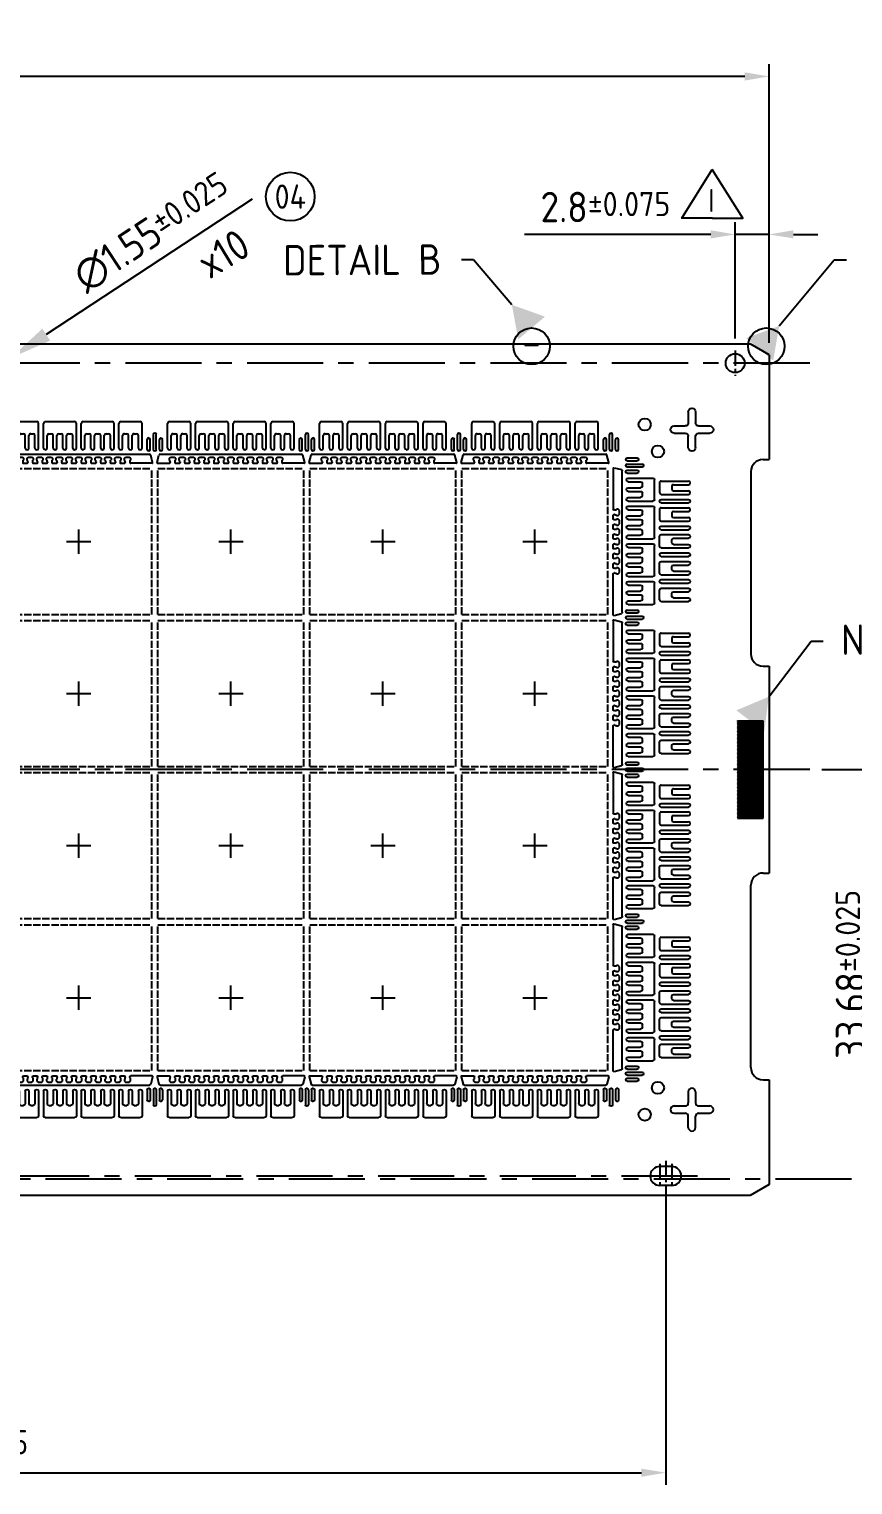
# Model space of a CAD drawing. Extents: x 385 to 747, y -67 to 169.
# Drawn here: x 599.4 to 667.1, y 49.8 to 169.4 of the extents above; entities that cross this region are included whole.
import ezdxf
from ezdxf import colors
from ezdxf.entities.mleader import LeaderData, LeaderLine
from ezdxf.enums import TextEntityAlignment as Align
from ezdxf.math import Vec2, Vec3

# ---------------------------------------------------------------- set-up
doc = ezdxf.new("R2010")
doc.units = 0
for name, pattern in [('AM_ISO02W050', [7.5, 6, -1.5]), ('AXES', [2, 1.25, -0.25, 0.25, -0.25]), ('CONTINU', [0])]:
    doc.linetypes.add(name, pattern=pattern)
for name, color, linetype in [('2d code', 1, 'Continuous'), ('bottom leadframe', 7, 'Continuous'), ('leadframe', 7, 'Continuous'), ('Outline', 6, 'AM_ISO02W050'), ('top leadframe', 5, 'Continuous')]:
    doc.layers.add(name, color=color, linetype=linetype)
for name, color, linetype, lineweight in [('AXIS', 4, 'AXES', 25), ('DIMENSIONS', 3, 'Continuous', 25), ('NOTES', 6, 'CONTINU', 25)]:
    doc.layers.add(name, color=color, linetype=linetype, lineweight=lineweight)
doc.styles.get("Standard").update_dxf_attribs({"font": 'ISOCP.SHX', "bigfont": 'bigfont.shx'})
doc.dimstyles.new('ST standard', dxfattribs={"dimtxt": 2.5, "dimasz": 3.5, "dimexe": 1, "dimexo": 1, "dimgap": 1, "dimtad": 1, "dimdec": 3, "dimdsep": 46, "dimtxsty": 'STANDARD', "dimcen": 0, "dimclrd": 3, "dimclre": 3, "dimclrt": 1, "dimadec": 0, "dimazin": 2, "dimtol": 1, "dimtp": 0.1, "dimtm": 0.1, "dimtfac": 0.8, "dimtdec": 3, "dimtmove": 0, "dimatfit": 3, "dimfxl": 1, "dimtolj": 2, "dimlwd": -1, "dimlwe": -1, "dimarcsym": 1})
doc.dimstyles.new('ST standard$0', dxfattribs={"dimtxt": 2.5, "dimasz": 2, "dimexe": 1, "dimexo": 1, "dimgap": 1, "dimtad": 1, "dimdec": 3, "dimdsep": 46, "dimtxsty": 'STANDARD', "dimcen": 0, "dimclrd": 3, "dimclre": 3, "dimclrt": 1, "dimadec": 0, "dimazin": 2, "dimtol": 1, "dimtp": 0.1, "dimtm": 0.1, "dimtfac": 0.8, "dimtdec": 3, "dimtmove": 0, "dimatfit": 3, "dimfxl": 1, "dimtolj": 2, "dimlwd": -1, "dimlwe": -1, "dimarcsym": 1})

# ---------------------------------------------------------------- blocks, each defined once
blk = doc.blocks.new('leadframe outline')
blk.add_circle((-122.2, -33.41), 0.775)
at = {"layer": 'AXIS', "ltscale": 5}
for p, q in [((-131.77, 33.68), (-1.55, 33.68)), ((-119.11, 33.41), (128.33, 33.41)), ((-128.33, 0), (128.33, 0)), ((-128.33, -33.41), (128.33, -33.41))]:
    blk.add_line(p, q, dxfattribs=at)
at = {"layer": 'AXIS'}
for p, q in [((-117, 32.41), (-117, 34.41)), ((-116.5, 32.16), (-116.5, 34.66)), ((-116, 32.41), (-116, 34.41)), ((-122.2, -34.45), (-122.2, -32.37))]:
    blk.add_line(p, q, dxfattribs=at)
at = {"layer": 'leadframe', "ltscale": 50}
for p, q in [((-125, 34.1), (-123.44, 35)), ((-125, -34.1), (-123.44, -35))]:
    blk.add_line(p, q, dxfattribs=at)
at = {"layer": 'leadframe'}
for p, q in [((-123.44, 35), (123.44, 35)), ((-125, 25.5), (-125, 34.1)), ((-117, 34.19), (-116, 34.19)), ((-117, 32.64), (-116, 32.64)), ((-124.5, 25.5), (-125, 25.5)), ((-123.5, 24.5), (-123.5, 9.5)), ((-125, -8.5), (-125, 8.5)), ((-124.5, 8.5), (-125, 8.5)), ((-124.5, -8.5), (-125, -8.5)), ((-123.5, -24.5), (-123.5, -9.5)), ((-125, -34.1), (-125, -25.5)), ((-124.5, -25.5), (-125, -25.5)), ((123.27, -35), (-123.44, -35))]:
    blk.add_line(p, q, dxfattribs=at)
for centre, radius, start, end in [((-117, 33.41), 0.775, 90, 270), ((-116, 33.41), 0.775, 270, 90), ((-124.5, 24.5), 1, 0, 90), ((-124.5, 9.5), 1, 270, 0), ((-124.5, -9.5), 1, 0, 90), ((-124.5, -24.5), 1, 270, 360)]:
    blk.add_arc(centre, radius, start, end, dxfattribs=at)
blk = doc.blocks.new('*D6')
at = {"layer": 'Defpoints', "color": 0, "ltscale": 50, "transparency": 16777216}
for p in [(410.19, 165.55), (410.19, 142.66), (660.19, 142.66)]:
    blk.add_point(p, dxfattribs=at)
at = {"layer": 'DIMENSIONS', "color": 3, "linetype": 'ByBlock', "ltscale": 50, "transparency": 16777216}
for p, q in [((410.19, 143.66), (410.19, 166.55)), ((660.19, 143.66), (660.19, 166.55))]:
    blk.add_line(p, q, dxfattribs=at)
at = {"layer": 'DIMENSIONS', "color": 3, "ltscale": 50, "transparency": 16777216}
blk.add_line((658.19, 165.55), (412.19, 165.55), dxfattribs=at)
for points in [[(412.19, 165.88), (412.19, 165.21), (410.19, 165.55)], [(658.19, 165.88), (658.19, 165.21), (660.19, 165.55)]]:
    blk.add_solid(points, dxfattribs=at)
at = {"layer": 'DIMENSIONS', "color": 1, "ltscale": 50, "transparency": 16777216, "insert": (535.19, 167.8), "char_height": 2.5, "attachment_point": 5}
blk.add_mtext('\\A2;250{\\H2;±0.1}', dxfattribs=at)
blk = doc.blocks.new('*D13')
at = {"layer": 'Defpoints', "color": 0, "ltscale": 50, "transparency": 16777216}
for p in [(535.19, 75.15), (651.69, 75.15), (651.69, 50.76)]:
    blk.add_point(p, dxfattribs=at)
at = {"layer": 'DIMENSIONS', "color": 3, "linetype": 'ByBlock', "ltscale": 50, "transparency": 16777216}
for p, q in [((535.19, 74.15), (535.19, 49.76)), ((651.69, 74.15), (651.69, 49.76))]:
    blk.add_line(p, q, dxfattribs=at)
at = {"layer": 'DIMENSIONS', "color": 3, "ltscale": 50, "transparency": 16777216}
blk.add_line((537.19, 50.76), (649.69, 50.76), dxfattribs=at)
for points in [[(537.19, 51.09), (537.19, 50.42), (535.19, 50.76)], [(649.69, 51.09), (649.69, 50.42), (651.69, 50.76)]]:
    blk.add_solid(points, dxfattribs=at)
at = {"layer": 'DIMENSIONS', "color": 1, "ltscale": 50, "transparency": 16777216, "insert": (593.44, 53.01), "char_height": 2.5, "attachment_point": 5}
blk.add_mtext('\\A2;116.5{\\H2;±0.05}', dxfattribs=at)
blk = doc.blocks.new('_DatumFilled')
at = {"color": 0, "linetype": 'ByBlock'}
blk.add_solid([(0, 0.577), (-1, 0), (0, -0.577)], dxfattribs=at)
blk = doc.blocks.new('*D22')
at = {"layer": 'Defpoints', "color": 0, "ltscale": 50, "transparency": 16777216}
for p in [(596.55, 141.55), (597.84, 142.4)]:
    blk.add_point(p, dxfattribs=at)
at = {"layer": 'DIMENSIONS', "color": 3, "ltscale": 50, "transparency": 16777216}
for p, q in [((617.69, 155.45), (600.77, 144.32)), ((596.55, 141.55), (597.84, 142.4)), ((593.62, 139.62), (590.7, 137.7))]:
    blk.add_line(p, q, dxfattribs=at)
for points in [[(600.45, 144.81), (601.09, 143.83), (597.84, 142.4)], [(593.3, 140.11), (593.94, 139.14), (596.55, 141.55)]]:
    blk.add_solid(points, dxfattribs=at)
at = {"layer": 'DIMENSIONS', "color": 1, "ltscale": 50, "transparency": 16777216, "insert": (609.46, 152.73), "char_height": 2.5, "attachment_point": 5, "rotation": 33.3243}
blk.add_mtext('\\A2;∅1.55{\\H2;±0.025}', dxfattribs=at)
blk = doc.blocks.new('*D31')
at = {"layer": 'Defpoints', "color": 0, "ltscale": 50, "transparency": 16777216}
for p in [(663.53, 108.56), (666.96, 74.88), (669.16, 74.88)]:
    blk.add_point(p, dxfattribs=at)
at = {"layer": 'DIMENSIONS', "color": 3, "linetype": 'ByBlock', "ltscale": 50, "transparency": 16777216}
for p, q in [((664.53, 108.56), (670.16, 108.56)), ((667.96, 74.88), (670.16, 74.88))]:
    blk.add_line(p, q, dxfattribs=at)
at = {"layer": 'DIMENSIONS', "color": 3, "ltscale": 50, "transparency": 16777216}
blk.add_line((669.16, 106.56), (669.16, 76.88), dxfattribs=at)
for points in [[(668.83, 106.56), (669.49, 106.56), (669.16, 108.56)], [(668.83, 76.88), (669.49, 76.88), (669.16, 74.88)]]:
    blk.add_solid(points, dxfattribs=at)
at = {"layer": 'DIMENSIONS', "color": 1, "ltscale": 50, "transparency": 16777216, "insert": (666.91, 91.72), "char_height": 2.5, "attachment_point": 5, "rotation": 90}
blk.add_mtext('\\A2;33.68{\\H2;±0.025}', dxfattribs=at)
blk = doc.blocks.new('top fiducial')
at = {"layer": 'top leadframe', "ltscale": 50}
for p, q in [((1.16, 0.12), (-0.06, 0.12)), ((1.16, 0.62), (0.34, 0.62)), ((1.16, 0.38), (0.34, 0.38)), ((1.16, -0.12), (-0.06, -0.12)), ((1.16, -0.38), (0.34, -0.38)), ((1.16, -0.62), (0.34, -0.62))]:
    blk.add_line(p, q, dxfattribs=at)
for centre, start, end in [((-0.06, 0), 90, 270), ((0.34, 0.5), 90, 270), ((1.16, 0.5), 270, 90), ((1.16, 0), 270, 90), ((0.34, -0.5), 90, 270), ((1.16, -0.5), 270, 90)]:
    blk.add_arc(centre, 0.125, start, end, dxfattribs=at)
blk = doc.blocks.new('*U61')
at = {"layer": 'bottom leadframe', "ltscale": 50, "rotation": 270}
blk.add_blockref('top fiducial', (0, 1.15), dxfattribs=at)
blk = doc.blocks.new('*U62')
at = {"layer": 'bottom leadframe', "color": 0, "linetype": 'ByBlock', "lineweight": -2}
for p in [(0, 0), (12.5, 0), (25, 0), (37.5, 0), (50, 0), (62.5, 0), (75, 0), (87.5, 0)]:
    blk.add_blockref('*U61', p, dxfattribs=at)
at = {"layer": 'bottom leadframe', "color": 0, "linetype": 'ByBlock', "lineweight": -2, "transparency": 16777216}
blk.add_blockref('*U61', (100, 0), dxfattribs=at)
blk = doc.blocks.new('12x12 outline')
at = {"layer": 'AXIS', "ltscale": 50}
for p, q in [((0, -1.05), (0, 0.95)), ((-1, -0.05), (1, -0.05))]:
    blk.add_line(p, q, dxfattribs=at)
at = {"layer": 'Outline', "ltscale": 0.1}
for p, q in [((-6, -6.05), (-6, 5.95)), ((-6, 5.95), (6, 5.95)), ((6, -6.05), (6, 5.95)), ((-6, -6.05), (6, -6.05))]:
    blk.add_line(p, q, dxfattribs=at)
at = {"layer": 'top leadframe', "ltscale": 50}
blk.add_line((0, -0.05), (0, -0.05), dxfattribs=at)
blk = doc.blocks.new('*U73')
at = {"layer": 'leadframe', "ltscale": 50}
blk.add_blockref('12x12 outline', (0, 0.05), dxfattribs=at)
blk = doc.blocks.new('*U74')
at = {"layer": 'leadframe', "color": 0, "linetype": 'ByBlock', "lineweight": -2, "transparency": 16777216}
for p in [(0, 0), (12.5, 0), (25, 0), (37.5, 0), (50, 0), (62.5, 0), (75, 0), (87.5, 0), (0, -12.5), (12.5, -12.5), (25, -12.5), (37.5, -12.5), (50, -12.5), (62.5, -12.5), (75, -12.5), (87.5, -12.5), (0, -25), (12.5, -25), (25, -25), (37.5, -25), (50, -25), (62.5, -25), (75, -25), (87.5, -25), (0, -37.5), (12.5, -37.5), (25, -37.5), (37.5, -37.5), (50, -37.5), (62.5, -37.5), (75, -37.5), (87.5, -37.5)]:
    blk.add_blockref('*U73', p, dxfattribs=at)
blk = doc.blocks.new('external slots vertical A')
at = {"layer": 'top leadframe'}
for p, q in [((0, -1.2), (0, 1.2)), ((2.17, 1.35), (0.15, 1.35)), ((1, 0.7), (1, 0.9)), ((1, -0.1), (1, 0.1)), ((2.17, 1.05), (1.15, 1.05)), ((2.17, 0.55), (1.15, 0.55)), ((2.17, 0.25), (1.15, 0.25)), ((1, -0.9), (1, -0.7)), ((2.17, -0.25), (1.15, -0.25)), ((2.17, -0.55), (1.15, -0.55)), ((2.17, -1.05), (1.15, -1.05)), ((2.17, -1.35), (0.15, -1.35))]:
    blk.add_line(p, q, dxfattribs=at)
for centre, start, end in [((0.15, 1.2), 90, 180), ((2.17, 1.2), 270, 90), ((1.15, 0.9), 90, 180), ((1.15, 0.7), 180, 270), ((1.15, 0.1), 90, 180), ((2.17, 0.4), 270, 90), ((1.15, -0.1), 180, 270), ((1.15, -0.7), 90, 180), ((1.15, -0.9), 180, 270), ((2.17, -0.4), 270, 90), ((2.17, -1.2), 270, 90), ((0.15, -1.2), 180, 270)]:
    blk.add_arc(centre, 0.15, start, end, dxfattribs=at)
blk = doc.blocks.new('lead top horizhontal small')
at = {"layer": 'top leadframe'}
for p, q in [((-0.8, 0), (0.8, 0)), ((-0.95, -2.175), (-0.95, -0.15)), ((-0.65, -2.175), (-0.65, -1.15)), ((-0.5, -1), (-0.3, -1)), ((-0.15, -2.175), (-0.15, -1.15)), ((0.15, -2.175), (0.15, -1.15)), ((0.3, -1), (0.5, -1)), ((0.65, -2.175), (0.65, -1.15)), ((0.95, -2.175), (0.95, -0.15))]:
    blk.add_line(p, q, dxfattribs=at)
for centre, start, end in [((-0.8, -0.15), 90, 180), ((0.8, -0.15), 0, 90), ((-0.5, -1.15), 90, 180), ((-0.3, -1.15), 360, 90), ((0.3, -1.15), 90, 180), ((0.5, -1.15), 0, 90), ((-0.8, -2.175), 180, 0), ((0, -2.175), 180, 0), ((0.8, -2.175), 180, 0)]:
    blk.add_arc(centre, 0.15, start, end, dxfattribs=at)
blk = doc.blocks.new('lead top horizhontal new A')
at = {"layer": 'leadframe', "xscale": -1, "rotation": 180}
for p in [(-29.5, 6.7), (-21, 6.7)]:
    blk.add_blockref('lead top horizhontal small', p, dxfattribs=at)
at = {"layer": 'top leadframe', "ltscale": 50, "xscale": -1, "rotation": 270}
for p in [(-26.8, 6.7), (-23.7, 6.7)]:
    blk.add_blockref('external slots vertical A', p, dxfattribs=at)
blk = doc.blocks.new('lead top new 1')
at = {"layer": 'top leadframe', "ltscale": 50}
for p, q in [((0.01, 0.42), (0.11, 0.52)), ((0.01, 0.27), (0.01, 0.42)), ((0.05, 0.27), (0.01, 0.27)), ((0.05, 0.17), (0.05, 0.27)), ((0.08, 0.11), (0.08, 0.08)), ((0.11, 0.52), (0.41, 0.52)), ((0.41, 0.52), (0.51, 0.42)), ((0.45, 0.11), (0.45, 0.08)), ((0.48, 0.17), (0.48, 0.27)), ((0.51, 0.27), (0.48, 0.27)), ((0.51, 0.42), (0.51, 0.27))]:
    blk.add_line(p, q, dxfattribs=at)
for centre, start, end in [((0, 0.08), 270, 0), ((0, 0.11), 0, 51.3178), ((0.53, 0.11), 128.6822, 180), ((0.53, 0.08), 180, 270)]:
    blk.add_arc(centre, 0.08, start, end, dxfattribs=at)
blk = doc.blocks.new('lead top horizhontal 12x12')
at = {"layer": 'top leadframe', "ltscale": 50}
for p, q in [((-5.81, 0), (5.81, 0)), ((-6.02, -0.75), (-5.06, -0.75)), ((-4.53, -0.75), (-4.26, -0.75)), ((-3.73, -0.75), (-3.46, -0.75)), ((-2.93, -0.75), (-2.66, -0.75)), ((-2.13, -0.75), (-1.86, -0.75)), ((-1.33, -0.75), (-1.06, -0.75)), ((-0.53, -0.75), (-0.26, -0.75)), ((0.27, -0.75), (0.54, -0.75)), ((1.07, -0.75), (1.34, -0.75)), ((1.87, -0.75), (2.14, -0.75)), ((2.67, -0.75), (2.94, -0.75)), ((3.47, -0.75), (3.74, -0.75)), ((6.02, -0.75), (4.27, -0.75))]:
    blk.add_line(p, q, dxfattribs=at)
at = {"layer": 'top leadframe'}
for p, q in [((-6.07, -0.68), (-5.91, -0.07)), ((6.07, -0.68), (5.91, -0.07))]:
    blk.add_line(p, q, dxfattribs=at)
for centre, radius, start, end in [((-5.81, -0.1), 0.1, 90, 165), ((5.81, -0.1), 0.1, 15, 90), ((-6.02, -0.7), 0.05, 165, 270), ((6.02, -0.7), 0.05, 270, 15)]:
    blk.add_arc(centre, radius, start, end, dxfattribs=at)
at = {"layer": 'leadframe', "ltscale": 50}
for p in [(-5.06, -0.75), (-4.26, -0.75)]:
    blk.add_blockref('lead top new 1', p, dxfattribs=at)
at = {"layer": 'top leadframe', "ltscale": 50}
for p in [(-3.46, -0.75), (-2.66, -0.75), (-1.86, -0.75), (-1.06, -0.75), (-0.26, -0.75), (0.54, -0.75), (1.34, -0.75), (2.14, -0.75), (2.94, -0.75), (3.74, -0.75)]:
    blk.add_blockref('lead top new 1', p, dxfattribs=at)
blk = doc.blocks.new('*U65')
at = {"layer": 'leadframe'}
blk.add_blockref('lead top horizhontal 12x12', (0, -0.96), dxfattribs=at)
at = {"layer": 'top leadframe', "xscale": -1, "rotation": 180}
blk.add_blockref('lead top horizhontal new A', (25.25, 8.42), dxfattribs=at)
blk = doc.blocks.new('*U66')
at = {"layer": 'leadframe', "color": 0, "linetype": 'ByBlock', "lineweight": -2, "transparency": 16777216}
for p in [(0, 0), (12.5, 0), (25, 0), (37.5, 0), (50, 0), (62.5, 0), (75, 0), (87.5, 0)]:
    blk.add_blockref('*U65', p, dxfattribs=at)
blk = doc.blocks.new('*U77')
at = {"layer": 'leadframe'}
blk.add_blockref('lead top horizhontal 12x12', (0, -0.96), dxfattribs=at)
at = {"layer": 'top leadframe', "xscale": -1, "rotation": 180}
blk.add_blockref('lead top horizhontal new A', (25.25, 8.42), dxfattribs=at)
blk = doc.blocks.new('*U78')
at = {"layer": 'leadframe', "color": 0, "linetype": 'ByBlock', "lineweight": -2, "transparency": 16777216}
for p in [(0, 0), (12.5, 0), (25, 0), (37.5, 0), (50, 0), (62.5, 0), (75, 0), (87.5, 0)]:
    blk.add_blockref('*U77', p, dxfattribs=at)
blk = doc.blocks.new('*U67')
at = {"layer": 'bottom leadframe', "ltscale": 50, "rotation": 270}
blk.add_blockref('top fiducial', (0, 1.15), dxfattribs=at)
blk = doc.blocks.new('*U68')
at = {"layer": 'bottom leadframe', "color": 0, "linetype": 'ByBlock', "lineweight": -2}
for p in [(0, 0), (12.5, 0), (25, 0), (37.5, 0), (50, 0), (62.5, 0), (75, 0), (87.5, 0)]:
    blk.add_blockref('*U67', p, dxfattribs=at)
at = {"layer": 'bottom leadframe', "color": 0, "linetype": 'ByBlock', "lineweight": -2, "transparency": 16777216}
blk.add_blockref('*U67', (100, 0), dxfattribs=at)
blk = doc.blocks.new('*U69')
at = {"layer": 'bottom leadframe', "ltscale": 50}
blk.add_blockref('top fiducial', (-0.65, 0), dxfattribs=at)
blk = doc.blocks.new('*U70')
at = {"layer": 'bottom leadframe', "color": 0, "linetype": 'ByBlock', "lineweight": -2}
for p in [(0, 0), (0, -12.5), (0, -25), (0, -37.5), (0, -50)]:
    blk.add_blockref('*U69', p, dxfattribs=at)
blk = doc.blocks.new('external slots vertical B')
at = {"layer": 'NOTES'}
blk.add_line((-0.15, 0.55), (-2.375, 0.55), dxfattribs=at)
at = {"layer": 'top leadframe'}
for p, q in [((-0.15, 0.55), (-2.375, 0.55)), ((-1.15, 0.25), (-2.375, 0.25)), ((-1, -0.1), (-1, 0.1)), ((0, -0.4), (0, 0.4)), ((-1.15, -0.25), (-2.375, -0.25)), ((-0.15, -0.55), (-2.375, -0.55))]:
    blk.add_line(p, q, dxfattribs=at)
for centre, start, end in [((-2.375, 0.4), 90, 270), ((-1.15, 0.1), 0, 90), ((-0.15, 0.4), 0, 90), ((-2.375, -0.4), 90, 270), ((-1.15, -0.1), 270, 0), ((-0.15, -0.4), 270, 0)]:
    blk.add_arc(centre, 0.15, start, end, dxfattribs=at)
blk = doc.blocks.new('external slots vertical C')
at = {"layer": 'top leadframe'}
for p, q in [((-0.15, 0.19), (-2.38, 0.19)), ((-0.15, -0.11), (-2.38, -0.11))]:
    blk.add_line(p, q, dxfattribs=at)
for centre, start, end in [((-2.38, 0.04), 90, 270), ((-0.15, 0.04), 270, 90)]:
    blk.add_arc(centre, 0.15, start, end, dxfattribs=at)
blk = doc.blocks.new('external slots vertical')
at = {"layer": 'AXIS', "xscale": -1, "rotation": 180}
for p in [(-37.79, 124.5), (-37.79, 122.3)]:
    blk.add_blockref('external slots vertical B', p, dxfattribs=at)
at = {"layer": 'AXIS'}
for name, p in [('external slots vertical C', (-37.79, 123.36)), ('external slots vertical A', (-37.39, 121.65)), ('external slots vertical C', (-37.79, 121.16)), ('external slots vertical B', (-37.79, 120.1)), ('external slots vertical A', (-37.39, 118.55)), ('external slots vertical C', (-37.79, 118.96)), ('external slots vertical B', (-37.79, 117.9)), ('external slots vertical C', (-37.79, 116.76)), ('external slots vertical B', (-37.79, 115.7))]:
    blk.add_blockref(name, p, dxfattribs=at)
at = {"layer": 'leadframe', "ltscale": 50, "rotation": 90}
for p in [(-37.39, 124.35), (-37.39, 115.85)]:
    blk.add_blockref('lead top horizhontal small', p, dxfattribs=at)
blk = doc.blocks.new('leadframe top 12x12 vertical')
at = {"layer": 'top leadframe'}
for p, q in [((0.68, 6.07), (0.07, 5.91)), ((0.68, -6.07), (0.07, -5.91))]:
    blk.add_line(p, q, dxfattribs=at)
at = {"layer": 'top leadframe', "ltscale": 50}
for p, q in [((0.75, 6.02), (0.75, 2.67)), ((0, -5.81), (0, 5.81)), ((0.75, 1.87), (0.75, 2.14)), ((0.75, 1.07), (0.75, 1.34)), ((0.75, 0.27), (0.75, 0.54)), ((0.75, -0.53), (0.75, -0.26)), ((0.75, -1.33), (0.75, -1.06)), ((0.75, -2.13), (0.75, -1.86)), ((0.75, -6.02), (0.75, -2.66))]:
    blk.add_line(p, q, dxfattribs=at)
at = {"layer": 'top leadframe'}
for centre, radius, start, end in [((0.7, 6.02), 0.05, 0, 105), ((0.1, 5.81), 0.1, 105, 180), ((0.1, -5.81), 0.1, 180, 255), ((0.7, -6.02), 0.05, 255, 360)]:
    blk.add_arc(centre, radius, start, end, dxfattribs=at)
at = {"layer": 'top leadframe', "ltscale": 50, "rotation": 90.00000000000003}
for p in [(0.75, 2.14), (0.75, 1.34), (0.75, 0.54), (0.75, -0.26), (0.75, -1.06), (0.75, -1.86), (0.75, -2.66)]:
    blk.add_blockref('lead top new 1', p, dxfattribs=at)
blk = doc.blocks.new('*U71')
at = {"layer": 'leadframe'}
blk.add_blockref('leadframe top 12x12 vertical', (2.42, 0), dxfattribs=at)
at = {"layer": 'top leadframe'}
blk.add_blockref('external slots vertical', (37.15, -120.08), dxfattribs=at)
blk = doc.blocks.new('*U72')
at = {"layer": 'leadframe', "color": 0, "linetype": 'ByBlock', "lineweight": -2, "transparency": 16777216}
for p in [(0, 0), (0, -12.5), (0, -25), (0, -37.5)]:
    blk.add_blockref('*U71', p, dxfattribs=at)
blk = doc.blocks.new('top external slot corner')
at = {"layer": 'top leadframe'}
for p, q in [((-0.3, -0.35), (-0.3, -1.2625)), ((0.3, -0.35), (0.3, -1.2625)), ((-0.55, -1.5125), (-1.4625, -1.5125)), ((-0.55, -2.1125), (-1.4625, -2.1125)), ((-0.3, -3.275), (-0.3, -2.3625)), ((0.3, -3.275), (0.3, -2.3625)), ((1.4625, -1.5125), (0.55, -1.5125)), ((1.4625, -2.1125), (0.55, -2.1125))]:
    blk.add_line(p, q, dxfattribs=at)
for centre, radius, start, end in [((0, -0.35), 0.3, 0, 180), ((-1.4625, -1.8125), 0.3, 90, 270), ((-0.55, -1.2625), 0.25, 270, 0), ((-0.55, -2.3625), 0.25, 360, 90), ((0.55, -1.2625), 0.25, 180, 270), ((0.55, -2.3625), 0.25, 90, 180), ((1.4625, -1.8125), 0.3, 270, 90), ((0, -3.275), 0.3, 180, 0)]:
    blk.add_arc(centre, radius, start, end, dxfattribs=at)
blk = doc.blocks.new('*D83')
at = {"layer": 'Defpoints', "color": 0, "ltscale": 50, "transparency": 16777216}
for p in [(657.39, 152.56), (657.39, 143.01), (660.19, 142.66)]:
    blk.add_point(p, dxfattribs=at)
at = {"layer": 'leadframe', "color": 3, "linetype": 'ByBlock', "ltscale": 50, "transparency": 16777216}
for p, q in [((657.39, 144.01), (657.39, 153.56)), ((660.19, 143.66), (660.19, 153.56))]:
    blk.add_line(p, q, dxfattribs=at)
at = {"layer": 'leadframe', "color": 3, "ltscale": 50, "transparency": 16777216}
for p, q in [((655.39, 152.56), (640.07, 152.56)), ((660.19, 152.56), (657.39, 152.56)), ((662.19, 152.56), (664.19, 152.56))]:
    blk.add_line(p, q, dxfattribs=at)
for points in [[(655.39, 152.9), (655.39, 152.23), (657.39, 152.56)], [(662.19, 152.9), (662.19, 152.23), (660.19, 152.56)]]:
    blk.add_solid(points, dxfattribs=at)
at = {"layer": 'leadframe', "color": 1, "ltscale": 50, "transparency": 16777216, "insert": (646.73, 154.81), "char_height": 2.5, "attachment_point": 5}
blk.add_mtext('\\A2;2.8{\\H2;±0.075}', dxfattribs=at)
blk = doc.blocks.new('rev9 I')
at = {"layer": 'DIMENSIONS', "ltscale": 50}
for points in [[(2.53, 0), (0, 0), (2.51, 3.99)], [(2.49, 0), (5.01, 0), (2.51, 3.99)]]:
    blk.add_lwpolyline(points, dxfattribs=at)
blk.add_text('I', height=1.88, dxfattribs=at).set_placement((2.16, 0.51))

msp = doc.modelspace()

# ---------------------------------------------------------------- hatches: boundary and pattern name
at = {"layer": '2d code'}
h = msp.add_hatch(dxfattribs=at)
h.set_pattern_fill('ANSI31', color=256, scale=0.025)
h.set_pattern_definition([(45, (507.75046, -181.98406), (-0.0561266, 0.0561266), [])])
h.paths.add_polyline_path([(659.6934, 112.5601), (657.5934, 112.5601), (657.5934, 108.5601), (659.6934, 108.5601)])
h.paths.add_polyline_path([(659.6934, 108.5601), (657.5934, 108.5601), (657.5934, 104.5601), (659.6934, 104.5601)])

# ---------------------------------------------------------------- linework, layer by layer
at = {"layer": '2d code', "ltscale": 0.25}
for p, q in [((657.5934, 112.5601), (659.6934, 112.5601)), ((659.6934, 104.5601), (659.6934, 112.5601)), ((657.5934, 104.5601), (659.6934, 104.5601))]:
    msp.add_line(p, q, dxfattribs=at)
at = {"layer": 'DIMENSIONS', "ltscale": 50}
msp.add_circle((620.83, 155.6653), 2, dxfattribs=at)
at = {"layer": 'DIMENSIONS', "color": 1, "ltscale": 50}
for centre in [(640.6636, 143.3681), (659.9573, 143.3681)]:
    msp.add_circle(centre, 1.5, dxfattribs=at)
at = {"layer": 'leadframe', "ltscale": 50}
for p, q in [((640.1136, 143.4601), (640.1136, 143.5601)), ((640.1136, 143.4601), (641.2136, 143.4601)), ((641.2136, 143.4601), (641.2136, 143.5601))]:
    msp.add_line(p, q, dxfattribs=at)
at = {"layer": 'top leadframe', "ltscale": 50}
for centre in [(649.9632, 136.9256), (651.0515, 134.7182), (651.0515, 82.402), (649.9632, 80.1946)]:
    msp.add_circle(centre, 0.5, dxfattribs=at)

# ---------------------------------------------------------------- block references
at = {"layer": 'bottom leadframe', "ltscale": 50, "xscale": -1}
msp.add_blockref('top external slot corner', (653.8434, 138.3226), dxfattribs=at)
at = {"layer": 'bottom leadframe'}
msp.add_blockref('*U62', (547.1934, 134.8968), dxfattribs=at)
at = {"layer": 'bottom leadframe', "xscale": -1}
msp.add_blockref('*U70', (649.0304, 133.5601), dxfattribs=at)
at = {"layer": 'bottom leadframe', "xscale": -1, "rotation": 180}
msp.add_blockref('*U68', (547.1934, 82.2234), dxfattribs=at)
at = {"layer": 'bottom leadframe', "ltscale": 50, "rotation": 180}
msp.add_blockref('top external slot corner', (653.8434, 78.7976), dxfattribs=at)
at = {"layer": 'leadframe', "ltscale": 50}
msp.add_blockref('rev9 I', (653.0101, 153.9017), dxfattribs=at)
at = {"layer": 'leadframe', "rotation": 180}
msp.add_blockref('leadframe outline', (535.1934, 108.5601), dxfattribs=at)
msp.add_blockref('leadframe outline', (535.1934, 108.5601), dxfattribs=at)
msp.add_blockref('leadframe outline', (535.1934, 108.5601), dxfattribs=at)
at = {"layer": 'leadframe'}
for name, p in [('*U66', (553.4434, 135.45)), ('*U74', (553.4434, 127.3101))]:
    msp.add_blockref(name, p, dxfattribs=at)
at = {"layer": 'leadframe', "xscale": -1}
msp.add_blockref('*U72', (650.5384, 127.3099), dxfattribs=at)
at = {"layer": 'leadframe', "xscale": -1, "rotation": 180}
msp.add_blockref('*U78', (553.4434, 81.6703), dxfattribs=at)

# ---------------------------------------------------------------- texts
at = {"layer": 'DIMENSIONS', "ltscale": 50}
msp.add_text('04', height=2, dxfattribs=at).set_placement((620.83, 155.6653), align=Align.MIDDLE_CENTER)
at = {"layer": 'DIMENSIONS', "color": 1, "ltscale": 50}
for s, rotation, p in [('x10', 31.283808, (614.1758, 148.8222)), ('DETAIL B', 0.317868, (620.2461, 149.1801)), ('NOTE 23', 0.317868, (666.113, 117.9771))]:
    msp.add_text(s, height=2.5, rotation=rotation, dxfattribs=at).set_placement(p)

# ---------------------------------------------------------------- dimensions: what is measured, and where the dimension line sits
at = {"layer": 'DIMENSIONS', "ltscale": 50}
dim = msp.add_linear_dim(base=(410.1934, 165.547), p1=(660.1934, 142.6601), p2=(410.1934, 142.6601), dimstyle='ST standard$0', dxfattribs=at)
dim.commit()
dim.dimension.update_dxf_attribs({"geometry": '*D6', "text_midpoint": (535.1934, 165.547), "dimtype": 128})
dim = msp.add_diameter_dim_2p(p1=(596.5458, 141.5469), p2=(597.841, 142.3984), dimstyle='ST standard', override={"dimtp": 0.025, "dimtm": 0.025}, dxfattribs=at)
dim.commit()
dim.dimension.update_dxf_attribs({"geometry": '*D22', "text_midpoint": (609.4551, 152.7273)})
dim = msp.add_linear_dim(base=(669.1599, 74.8801), p1=(663.5281, 108.5601), p2=(666.9605, 74.8801), angle=90, dimstyle='ST standard$0', override={"dimtp": 0.025, "dimtm": 0.025}, dxfattribs=at)
dim.commit()
dim.dimension.update_dxf_attribs({"geometry": '*D31', "text_midpoint": (666.9099, 91.7201)})
dim = msp.add_linear_dim(base=(651.6934, 50.7563), p1=(535.1934, 75.1476), p2=(651.6934, 75.1476), dimstyle='ST standard$0', override={"dimtp": 0.05, "dimtm": 0.05}, dxfattribs=at)
dim.commit()
dim.dimension.update_dxf_attribs({"geometry": '*D13', "text_midpoint": (593.4434, 50.7563), "dimtype": 128})
at = {"layer": 'leadframe', "ltscale": 50}
dim = msp.add_linear_dim(base=(657.3934, 152.5639), p1=(660.1934, 142.6601), p2=(657.3934, 143.0122), dimstyle='ST standard$0', override={"dimtp": 0.075, "dimtm": 0.075}, dxfattribs=at)
dim.commit()
dim.dimension.update_dxf_attribs({"geometry": '*D83', "text_midpoint": (646.7327, 154.8142)})

# ---------------------------------------------------------------- leaders
at = {"layer": 'DIMENSIONS', "ltscale": 50}
ml = msp.add_multileader_mtext('Standard', dxfattribs=at)
ml.set_content('')
ml.set_leader_properties(color=3)
ml.set_arrow_properties(name='DATUMFILLED')
ml.build(insert=Vec2(0, 0))
ml.multileader.update_dxf_attribs({"text_left_attachment_type": 5, "text_right_attachment_type": 6, "dogleg_length": 1, "arrow_head_size": 2.5})
ctx = ml.context
ctx.base_point, ctx.char_height, ctx.arrow_head_size, ctx.plane_origin = Vec3(634.9004, 150.4768), 3.5, 2.5, Vec3(640.1846, 144.7111)
ctx.left_attachment, ctx.right_attachment = 5, 6
notes = []
notes.append((ctx, [(0, (1, 1, 0), (635.9004, 150.4768), (-1, 0), 1, [(0, [(640.6636, 144.8681)], 0, [])])]))
ctx.mtext, ml.multileader.dxf.content_type = None, 0
ml = msp.add_multileader_mtext('Standard', dxfattribs=at)
ml.set_content('')
ml.set_leader_properties(color=3)
ml.set_arrow_properties(name='DATUMFILLED')
ml.build(insert=Vec2(0, 0))
ml.multileader.update_dxf_attribs({"text_left_attachment_type": 5, "text_right_attachment_type": 6, "dogleg_length": 1, "arrow_head_size": 2.5})
ctx = ml.context
ctx.base_point, ctx.char_height, ctx.arrow_head_size, ctx.plane_origin = Vec3(666.5487, 150.4768), 3.5, 2.5, Vec3(661.2645, 144.7111)
ctx.left_attachment, ctx.right_attachment, ctx.text_align_type = 5, 6, 2
notes.append((ctx, [(0, (1, 1, 0), (665.5487, 150.4768), (1, 0), 1, [(0, [(659.414, 143.1101)], 0, [])])]))
ctx.mtext, ml.multileader.dxf.content_type = None, 0
ml = msp.add_multileader_mtext('Standard', dxfattribs=at)
ml.set_content('')
ml.set_leader_properties(color=3)
ml.set_arrow_properties(name='DATUMFILLED')
ml.build(insert=Vec2(0, 0))
ml.multileader.update_dxf_attribs({"text_left_attachment_type": 5, "text_right_attachment_type": 6, "dogleg_length": 1, "arrow_head_size": 2.5})
ctx = ml.context
ctx.base_point, ctx.char_height, ctx.arrow_head_size, ctx.plane_origin = Vec3(664.6363, 119.1304), 3.5, 2.5, Vec3(659.3521, 113.3647)
ctx.left_attachment, ctx.right_attachment, ctx.text_align_type = 5, 6, 2
notes.append((ctx, [(0, (1, 1, 0), (663.6363, 119.1304), (1, 0), 1, [(0, [(658.6434, 112.5601)], 0, [])])]))
ctx.mtext, ml.multileader.dxf.content_type = None, 0
for ctx, leaders in notes:
    for number, flags, end, landing, length, lines in leaders:
        leader = LeaderData()
        leader.index, (leader.has_last_leader_line, leader.has_dogleg_vector, leader.attachment_direction) = number, flags
        leader.last_leader_point, leader.dogleg_vector, leader.dogleg_length = Vec3(end), Vec3(landing), length
        for number, points, colour, breaks in lines:
            line = LeaderLine()
            line.index, line.vertices, line.color, line.breaks = number, Vec3.list(points), colors.encode_raw_color(colour), breaks
            leader.lines.append(line)
        ctx.leaders.append(leader)

doc.saveas('drawing.dxf')
